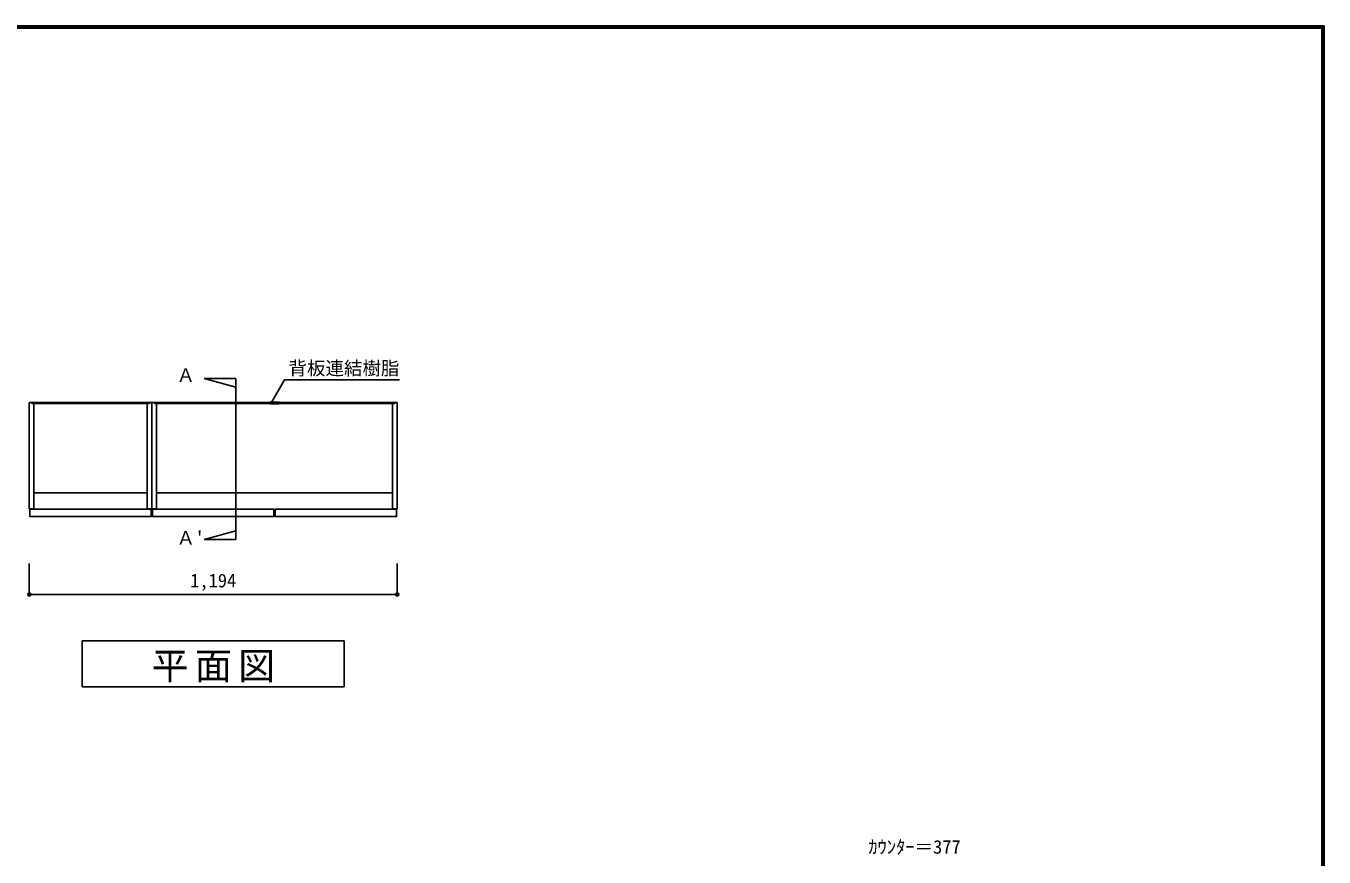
# Model space of a CAD drawing. Units: millimetres at full size, sheet at 1:20; details may follow other scales. Extents: x -3893 to 3907, y -2871 to 2783.
# Drawn here: x -305 to 3907, y 86 to 2783 of the extents above; entities that cross this region are included whole.
import ezdxf
from ezdxf.enums import TextEntityAlignment as Align

# ---------------------------------------------------------------- set-up
doc = ezdxf.new("R2010")
doc.units = ezdxf.units.MM
doc.header["$LTSCALE"] = 20
doc.header["$PDMODE"] = 32
doc.header["$PDSIZE"] = 10
for name, color, linetype in [('0-1_本体', 2, 'Continuous'), ('0-2_扉', 3, 'Continuous'), ('0-4_棚', 3, 'Continuous'), ('0-7_', 7, 'Continuous'), ('0-A_文字', 7, 'Continuous'), ('0-B_寸法', 7, 'Continuous'), ('F-1_枠', 6, 'Continuous')]:
    doc.layers.add(name, color=color, linetype=linetype)
doc.styles.add('ＭＳ ゴシック', font='')
doc.styles.get('ＭＳ ゴシック').set_extended_font_data('MS Gothic')

msp = doc.modelspace()

# ---------------------------------------------------------------- linework, layer by layer
at = {"layer": '0-1_本体'}
for p, q in [((-294.51, 1216.15), (-294.51, 1561.15)), ((-294.51, 1561.15), (-286.51, 1561.15)), ((-286.51, 1561.15), (-286.51, 1558.15)), ((-286.51, 1559.65), (95.49, 1559.65)), ((103.49, 1216.15), (103.49, 1561.15)), ((111.49, 1559.65), (495.99, 1559.65)), ((891.49, 1559.65), (506.99, 1559.65)), ((891.49, 1561.15), (899.49, 1561.15)), ((899.49, 1216.15), (899.49, 1561.15)), ((-286.51, 1558.15), (95.49, 1558.15)), ((-279.51, 1558.15), (-279.51, 1216.15)), ((88.49, 1558.15), (88.49, 1216.15)), ((118.49, 1558.15), (118.49, 1216.15)), ((884.49, 1558.15), (884.49, 1216.15)), ((-279.51, 1216.15), (-294.51, 1216.15)), ((88.49, 1216.15), (103.49, 1216.15)), ((118.49, 1216.15), (103.49, 1216.15)), ((884.49, 1216.15), (899.49, 1216.15))]:
    msp.add_line(p, q, dxfattribs=at)
at = {"layer": '0-1_本体', "color": 7}
for p, q in [((-286.51, 1561.15), (95.49, 1561.15)), ((111.49, 1561.15), (495.99, 1561.15)), ((891.49, 1561.15), (506.99, 1561.15))]:
    msp.add_line(p, q, dxfattribs=at)
at = {"layer": '0-1_本体'}
for points in [[(103.49, 1561.15), (95.49, 1561.15), (95.49, 1558.15)], [(103.49, 1561.15), (111.49, 1561.15), (111.49, 1558.15), (495.99, 1558.15)], [(891.49, 1561.15), (891.49, 1558.15), (506.99, 1558.15)]]:
    msp.add_lwpolyline(points, dxfattribs=at)
at = {"layer": '0-2_扉', "color": 2}
for points in [[(-292.51, 1215.15), (101.49, 1215.15), (101.49, 1191.15), (-292.51, 1191.15)], [(105.49, 1215.15), (499.49, 1215.15), (499.49, 1191.15), (105.49, 1191.15)], [(503.49, 1215.15), (897.49, 1215.15), (897.49, 1191.15), (503.49, 1191.15)]]:
    msp.add_lwpolyline(points, close=True, dxfattribs=at)
at = {"layer": '0-4_棚'}
for p, q in [((-279.51, 1268.15), (88.49, 1268.15)), ((118.49, 1268.15), (884.49, 1268.15))]:
    msp.add_line(p, q, dxfattribs=at)
at = {"layer": '0-7_'}
for p, q in [((485.49, 1561.65), (485.49, 1561.15)), ((485.49, 1561.15), (495.99, 1561.15)), ((516.99, 1562.15), (485.99, 1562.15)), ((495.99, 1558.15), (495.99, 1561.15)), ((496.99, 1561.15), (505.99, 1561.15)), ((496.99, 1558.15), (496.99, 1561.15)), ((505.99, 1558.15), (505.99, 1561.15)), ((506.99, 1558.15), (506.99, 1561.15)), ((506.99, 1561.15), (517.49, 1561.15)), ((517.49, 1561.65), (517.49, 1561.15)), ((487.49, 1558.15), (495.99, 1558.15)), ((487.49, 1557.65), (487.49, 1558.15)), ((514.99, 1557.15), (487.99, 1557.15)), ((496.99, 1558.15), (505.99, 1558.15)), ((506.99, 1558.15), (515.49, 1558.15)), ((515.49, 1557.65), (515.49, 1558.15))]:
    msp.add_line(p, q, dxfattribs=at)
for centre, start, end in [((485.99, 1561.65), 90, 180), ((516.99, 1561.65), 0, 90), ((487.99, 1557.65), 180, 270), ((514.99, 1557.65), 270, 0)]:
    msp.add_arc(centre, 0.5, start, end, dxfattribs=at)
at = {"layer": '0-A_文字'}
for p, q in [((273.35, 1638.72), (376.22, 1611.15)), ((376.22, 1638.72), (273.35, 1638.72)), ((376.22, 1638.72), (376.22, 1116.59)), ((490.91, 1561.56), (533.36, 1635.09)), ((533.36, 1635.09), (906.5, 1635.09)), ((273.35, 1116.59), (376.22, 1144.15)), ((376.22, 1116.59), (273.35, 1116.59)), ((-122.51, 638.15), (-122.51, 788.15)), ((-122.51, 788.15), (727.49, 788.15)), ((727.49, 788.15), (727.49, 638.15)), ((727.49, 638.15), (-122.51, 638.15))]:
    msp.add_line(p, q, dxfattribs=at)
at = {"layer": '0-B_寸法', "color": 4}
for p, q in [((-294.51, 938.15), (-294.51, 1038.15)), ((899.49, 938.15), (899.49, 1038.15)), ((899.49, 938.15), (-294.51, 938.15))]:
    msp.add_line(p, q, dxfattribs=at)
at = {"layer": '0-B_寸法'}
for p in [(-294.51, 938.15), (899.49, 938.15)]:
    msp.add_point(p, dxfattribs=at)
at = {"layer": 'F-1_枠'}
for p, q in [((-3893.39, 2783.33), (3906.61, 2783.33)), ((-3893.39, 2780), (3906.61, 2780)), ((3899.95, 2783.33), (3899.95, -2803.33)), ((3903.28, 2783.33), (3903.28, -2803.33)), ((3906.61, 2783.33), (3906.61, -2803.33)), ((-3893.39, 2776.67), (3906.61, 2776.67))]:
    msp.add_line(p, q, dxfattribs=at)

# ---------------------------------------------------------------- texts
at = {"layer": '0-A_文字', "style": 'ＭＳ ゴシック'}
for s, p in [('背板連結樹脂', (546.5, 1637.22)), ('Ａ ', (183.35, 1614.72)), ("Ａ'", (183.35, 1086.59))]:
    msp.add_text(s, height=43.99, dxfattribs=at).set_placement(p, align=Align.BOTTOM_LEFT)
at = {"layer": '0-A_文字', "insert": (102.49, 653.15), "char_height": 87.98, "attachment_point": 7, "style": 'ＭＳ ゴシック'}
msp.add_mtext('\\T1.17;平面図', dxfattribs=at)
at = {"layer": '0-B_寸法', "style": 'ＭＳ ゴシック'}
for s, p in [('1,194', (227.49, 948.15)), ('ｶｳﾝﾀｰ＝377', (2427.99, 83.71))]:
    msp.add_text(s, height=43.99, dxfattribs=at).set_placement(p, align=Align.BOTTOM_LEFT)

doc.saveas('drawing.dxf')
